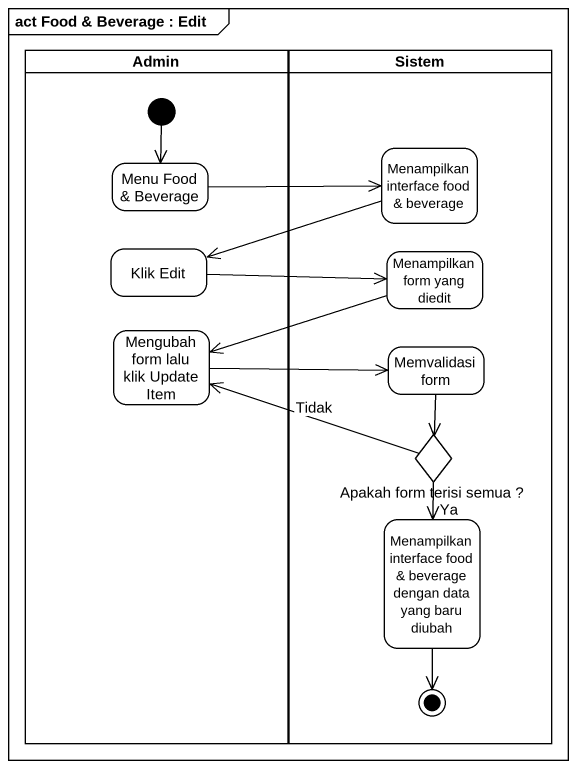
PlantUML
@startuml
mainframe act Food & Beverage : Edit
hide empty description
state Admin <<partition>> {
  state "Menu Food & Beverage" as Menu_Food_Beverage
  state "Klik Edit" as Klik_Edit
  state "Mengubah form lalu klik Update Item" as Mengubah_form_lalu_klik
  [*] --> Menu_Food_Beverage
}
state Sistem <<partition>> {
  state "Menampilkan interface food & beverage" as Menampilkan_interface_food
  state "Menampilkan form yang diedit" as Menampilkan_form_yang_diedit
  state "Memvalidasi form" as Memvalidasi_form
  state "Apakah form terisi semua ?" as Apakah_form_terisi_semua <<choice>>
  state "Menampilkan interface food & beverage dengan data yang baru diubah" as Menampilkan_interface_food_2
  Menampilkan_interface_food_2 --> [*]
}
Menu_Food_Beverage -right-> Menampilkan_interface_food
Menampilkan_interface_food -left-> Klik_Edit
Klik_Edit -right-> Menampilkan_form_yang_diedit
Menampilkan_form_yang_diedit -left-> Mengubah_form_lalu_klik
Mengubah_form_lalu_klik -right-> Memvalidasi_form
Memvalidasi_form --> Apakah_form_terisi_semua
Apakah_form_terisi_semua -left-> Mengubah_form_lalu_klik : Tidak
Apakah_form_terisi_semua --> Menampilkan_interface_food_2 : Ya
@enduml
